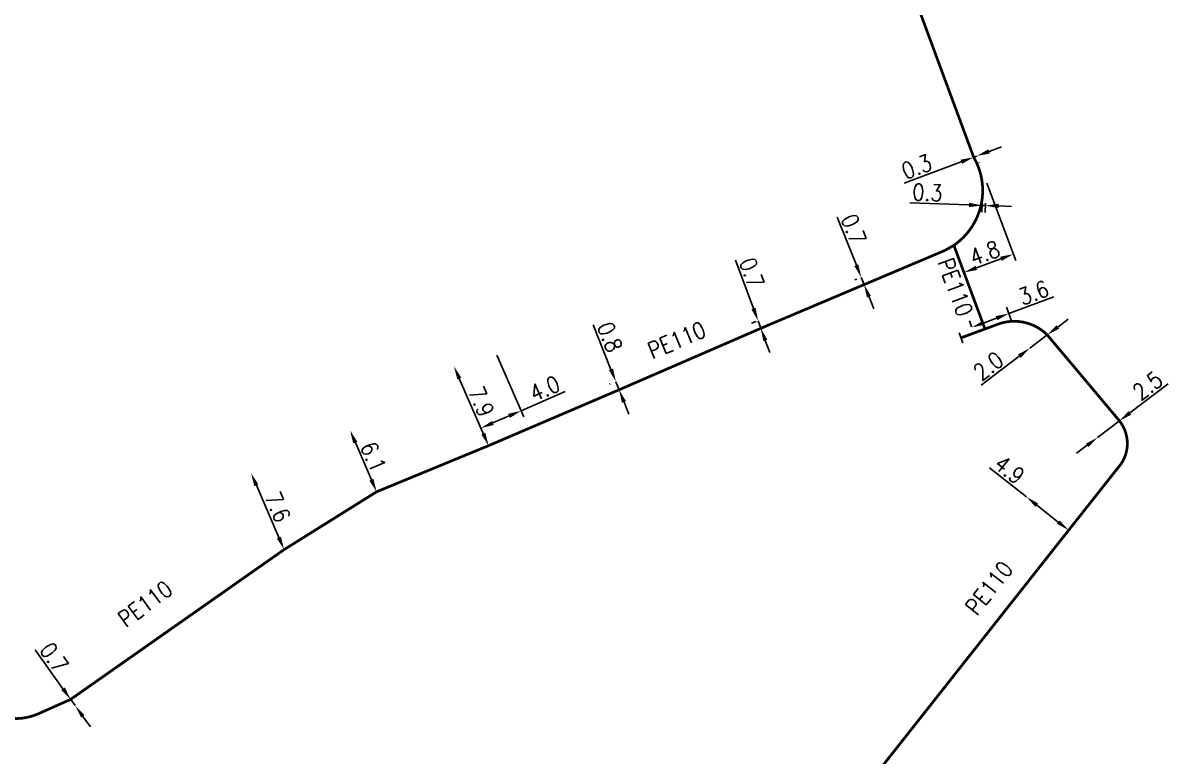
# Model space of a CAD drawing. Header units: millimetres. Extents: x 107995 to 109002, y 120994 to 122000.
# Drawn here: x 108661.4 to 108765.9, y 121604.5 to 121671.4 of the extents above; entities that cross this region are included whole.
import ezdxf
from ezdxf.enums import TextEntityAlignment as Align

# ---------------------------------------------------------------- set-up
doc = ezdxf.new("R2010")
doc.units = ezdxf.units.MM
doc.header["$PDMODE"] = 34
doc.linetypes.add('L_25_PE', pattern=[2000, 1000, 1000])
doc.layers.get('0').update_dxf_attribs({"linetype": 'CONTINUOUS'})
doc.layers.get('DEFPOINTS').update_dxf_attribs({"linetype": 'CONTINUOUS'})
doc.layers.add('L_150', color=1, linetype='CONTINUOUS')
doc.layers.add('L_340', color=7, linetype='CONTINUOUS')
doc.styles.add('G_ROMANS', font='ROMANS.SHX', dxfattribs={"width": 0.75})
doc.styles.get("Standard").update_dxf_attribs({"font": 'romans.shx', "width": 0.85})
doc.dimstyles.get("Standard").update_dxf_attribs({"dimtxt": 1.5, "dimasz": 1.2, "dimexe": 0.625, "dimexo": 0.625, "dimgap": 0.25, "dimtad": 1, "dimdec": 1, "dimzin": 0, "dimdsep": 46, "dimtxsty": 'Standard', "dimcen": -0.5, "dimadec": 0, "dimazin": 0, "dimtfac": 1, "dimtdec": 1, "dimtmove": 0, "dimatfit": 3, "dimfxl": 0, "dimtolj": 1, "dimtzin": 0, "dimarcsym": 0})

# ---------------------------------------------------------------- blocks, each defined once
blk = doc.blocks.new('*D130')
at = {"layer": 'DEFPOINTS', "color": 0, "linetype": 'Continuous', "transparency": 16777216}
for p in [(108748.42, 121659.28), (108748.43, 121659.26), (108748.14, 121659.17)]:
    blk.add_point(p, dxfattribs=at)
at = {"layer": 'L_150', "color": 0, "linetype": 'Continuous', "lineweight": -2, "transparency": 16777216}
for p, q in [((108748.43, 121659.26), (108748.15, 121659.15)), ((108749.55, 121659.68), (108750.68, 121660.1)), ((108747.02, 121658.74), (108741.81, 121656.79)), ((108748.36, 121658.59), (108748.37, 121658.57)), ((108748.64, 121658.69), (108748.65, 121658.67))]:
    blk.add_line(p, q, dxfattribs=at)
at = {"layer": 'L_150', "color": 0, "linetype": 'Continuous', "transparency": 16777216}
for points in [[(108749.48, 121659.87), (108749.62, 121659.49), (108748.43, 121659.26)], [(108746.95, 121658.92), (108747.09, 121658.55), (108748.15, 121659.15)]]:
    blk.add_solid(points, dxfattribs=at)
at = {"layer": 'L_150', "color": 0, "linetype": 'Continuous', "transparency": 16777216, "insert": (108742.95, 121658.28), "char_height": 1.5, "attachment_point": 5, "rotation": 20.471}
blk.add_mtext('\\A1;0.3', dxfattribs=at)
blk = doc.blocks.new('*D132')
at = {"layer": 'DEFPOINTS', "color": 0, "linetype": 'Continuous', "transparency": 16777216}
for p in [(108748.95, 121655.59), (108749.25, 121655.58), (108749.21, 121654.74)]:
    blk.add_point(p, dxfattribs=at)
at = {"layer": 'L_150', "color": 0, "linetype": 'Continuous', "lineweight": -2, "transparency": 16777216}
for p, q in [((108747.72, 121654.79), (108742.31, 121654.99)), ((108748.92, 121654.96), (108748.89, 121654.13)), ((108749.21, 121654.74), (108748.92, 121654.75)), ((108749.22, 121654.95), (108749.19, 121654.11)), ((108750.41, 121654.7), (108751.61, 121654.65))]:
    blk.add_line(p, q, dxfattribs=at)
at = {"layer": 'L_150', "color": 0, "linetype": 'Continuous', "transparency": 16777216}
for points in [[(108747.72, 121654.99), (108747.71, 121654.59), (108748.92, 121654.75)], [(108750.42, 121654.9), (108750.41, 121654.5), (108749.21, 121654.74)]]:
    blk.add_solid(points, dxfattribs=at)
at = {"layer": 'L_150', "color": 0, "linetype": 'Continuous', "transparency": 16777216, "insert": (108743.93, 121655.93), "char_height": 1.5, "attachment_point": 5, "rotation": 357.9246}
blk.add_mtext('\\A1;0.3', dxfattribs=at)
blk = doc.blocks.new('*D140')
at = {"layer": 'DEFPOINTS', "color": 0, "linetype": 'Continuous', "transparency": 16777216}
for p in [(108737.89, 121648.18), (108738.08, 121648.25), (108738.34, 121647.6)]:
    blk.add_point(p, dxfattribs=at)
at = {"layer": 'L_150', "color": 0, "linetype": 'Continuous', "lineweight": -2, "transparency": 16777216}
for p, q in [((108737.45, 121649.29), (108735.7, 121653.68)), ((108737.5, 121648.02), (108737.31, 121647.95)), ((108738.15, 121647.53), (108737.89, 121648.18)), ((108737.76, 121647.37), (108737.57, 121647.3)), ((108738.6, 121646.41), (108739.04, 121645.3))]:
    blk.add_line(p, q, dxfattribs=at)
at = {"layer": 'L_150', "color": 0, "linetype": 'Continuous', "transparency": 16777216}
for points in [[(108737.63, 121649.37), (108737.26, 121649.22), (108737.89, 121648.18)], [(108738.78, 121646.49), (108738.41, 121646.34), (108738.15, 121647.53)]]:
    blk.add_solid(points, dxfattribs=at)
at = {"layer": 'L_150', "color": 0, "linetype": 'Continuous', "transparency": 16777216, "insert": (108737.21, 121652.58), "char_height": 1.5, "attachment_point": 5, "rotation": 291.7423}
blk.add_mtext('\\A1;0.7', dxfattribs=at)
blk = doc.blocks.new('*D141')
at = {"layer": 'DEFPOINTS', "color": 0, "linetype": 'Continuous', "transparency": 16777216}
for p in [(108728.48, 121644.21), (108728.87, 121644.36), (108729.12, 121643.7)]:
    blk.add_point(p, dxfattribs=at)
at = {"layer": 'L_150', "color": 0, "linetype": 'Continuous', "lineweight": -2, "transparency": 16777216}
for p, q in [((108728.06, 121645.34), (108726.42, 121649.74)), ((108728.29, 121644.14), (108727.89, 121643.99)), ((108728.72, 121643.56), (108728.48, 121644.21)), ((108728.53, 121643.48), (108728.14, 121643.34)), ((108729.14, 121642.43), (108729.56, 121641.31))]:
    blk.add_line(p, q, dxfattribs=at)
at = {"layer": 'L_150', "color": 0, "linetype": 'Continuous', "transparency": 16777216}
for points in [[(108728.25, 121645.41), (108727.87, 121645.27), (108728.48, 121644.21)], [(108729.33, 121642.5), (108728.96, 121642.36), (108728.72, 121643.56)]]:
    blk.add_solid(points, dxfattribs=at)
at = {"layer": 'L_150', "color": 0, "linetype": 'Continuous', "transparency": 16777216, "insert": (108727.91, 121648.6), "char_height": 1.5, "attachment_point": 5, "rotation": 290.471}
blk.add_mtext('\\A1;0.7', dxfattribs=at)
blk = doc.blocks.new('*D142')
at = {"layer": 'DEFPOINTS', "color": 0, "linetype": 'Continuous', "transparency": 16777216}
for p in [(108715.51, 121638.66), (108715.57, 121638.69), (108715.87, 121637.95)]:
    blk.add_point(p, dxfattribs=at)
at = {"layer": 'L_150', "color": 0, "linetype": 'Continuous', "lineweight": -2, "transparency": 16777216}
for p, q in [((108715.06, 121639.78), (108713.44, 121643.84)), ((108714.99, 121638.46), (108714.93, 121638.43)), ((108715.8, 121637.92), (108715.51, 121638.66)), ((108715.29, 121637.71), (108715.22, 121637.69)), ((108716.25, 121636.8), (108716.69, 121635.69))]:
    blk.add_line(p, q, dxfattribs=at)
at = {"layer": 'L_150', "color": 0, "linetype": 'Continuous', "transparency": 16777216}
for points in [[(108715.25, 121639.85), (108714.88, 121639.7), (108715.51, 121638.66)], [(108716.43, 121636.88), (108716.06, 121636.73), (108715.8, 121637.92)]]:
    blk.add_solid(points, dxfattribs=at)
at = {"layer": 'L_150', "color": 0, "linetype": 'Continuous', "transparency": 16777216, "insert": (108714.96, 121642.73), "char_height": 1.5, "attachment_point": 5, "rotation": 291.7423}
blk.add_mtext('\\A1;0.8', dxfattribs=at)
blk = doc.blocks.new('*D143')
at = {"layer": 'DEFPOINTS', "color": 0, "linetype": 'Continuous', "transparency": 16777216}
for p in [(108700.74, 121640.06), (108700.74, 121640.06), (108703.89, 121632.82)]:
    blk.add_point(p, dxfattribs=at)
at = {"layer": 'L_150', "color": 0, "linetype": 'Continuous', "lineweight": -2, "transparency": 16777216}
blk.add_line((108703.41, 121633.92), (108701.22, 121638.96), dxfattribs=at)
at = {"layer": 'L_150', "color": 0, "linetype": 'Continuous', "transparency": 16777216}
for points in [[(108701.4, 121639.04), (108701.04, 121638.88), (108700.74, 121640.06)], [(108703.6, 121634), (108703.23, 121633.84), (108703.89, 121632.82)]]:
    blk.add_solid(points, dxfattribs=at)
at = {"layer": 'L_150', "color": 0, "linetype": 'Continuous', "transparency": 16777216, "insert": (108703.23, 121636.84), "char_height": 1.5, "attachment_point": 5, "rotation": 293.5266}
blk.add_mtext('\\A1;7.9', dxfattribs=at)
blk = doc.blocks.new('*D216')
at = {"layer": 'DEFPOINTS', "color": 0, "linetype": 'Continuous', "transparency": 16777216}
for p in [(108691.26, 121634.21), (108691.26, 121634.21), (108693.68, 121628.61)]:
    blk.add_point(p, dxfattribs=at)
at = {"layer": 'L_150', "color": 0, "linetype": 'Continuous', "lineweight": -2, "transparency": 16777216}
blk.add_line((108693.2, 121629.71), (108691.74, 121633.11), dxfattribs=at)
at = {"layer": 'L_150', "color": 0, "linetype": 'Continuous', "transparency": 16777216}
for points in [[(108691.92, 121633.18), (108691.55, 121633.03), (108691.26, 121634.21)], [(108693.39, 121629.79), (108693.02, 121629.63), (108693.68, 121628.61)]]:
    blk.add_solid(points, dxfattribs=at)
at = {"layer": 'L_150', "color": 0, "linetype": 'Continuous', "transparency": 16777216, "insert": (108693.39, 121631.8), "char_height": 1.5, "attachment_point": 5, "rotation": 293.3505}
blk.add_mtext('\\A1;6.1', dxfattribs=at)
blk = doc.blocks.new('*D217')
at = {"layer": 'DEFPOINTS', "color": 0, "linetype": 'Continuous', "transparency": 16777216}
for p in [(108682.23, 121630.31), (108682.23, 121630.31), (108685.24, 121623.33)]:
    blk.add_point(p, dxfattribs=at)
at = {"layer": 'L_150', "color": 0, "linetype": 'Continuous', "lineweight": -2, "transparency": 16777216}
blk.add_line((108684.77, 121624.43), (108682.71, 121629.21), dxfattribs=at)
at = {"layer": 'L_150', "color": 0, "linetype": 'Continuous', "transparency": 16777216}
for points in [[(108682.89, 121629.29), (108682.52, 121629.13), (108682.23, 121630.31)], [(108684.95, 121624.51), (108684.58, 121624.35), (108685.24, 121623.33)]]:
    blk.add_solid(points, dxfattribs=at)
at = {"layer": 'L_150', "color": 0, "linetype": 'Continuous', "transparency": 16777216, "insert": (108684.66, 121627.22), "char_height": 1.5, "attachment_point": 5, "rotation": 293.3505}
blk.add_mtext('\\A1;7.6', dxfattribs=at)
blk = doc.blocks.new('*D218')
at = {"layer": 'DEFPOINTS', "color": 0, "linetype": 'Continuous', "transparency": 16777216}
for p in [(108665.77, 121609.66), (108666.18, 121609.09), (108666.18, 121609.09)]:
    blk.add_point(p, dxfattribs=at)
at = {"layer": 'L_150', "color": 0, "linetype": 'Continuous', "lineweight": -2, "transparency": 16777216}
for p, q in [((108665.07, 121610.63), (108662.53, 121614.19)), ((108666.18, 121609.09), (108665.77, 121609.66)), ((108666.88, 121608.11), (108667.58, 121607.14))]:
    blk.add_line(p, q, dxfattribs=at)
at = {"layer": 'L_150', "color": 0, "linetype": 'Continuous', "transparency": 16777216}
for points in [[(108665.24, 121610.75), (108664.91, 121610.52), (108665.77, 121609.66)], [(108667.04, 121608.23), (108666.72, 121608), (108666.18, 121609.09)]]:
    blk.add_solid(points, dxfattribs=at)
at = {"layer": 'L_150', "color": 0, "linetype": 'Continuous', "transparency": 16777216, "insert": (108664.26, 121613.48), "char_height": 1.5, "attachment_point": 5, "rotation": 305.6145}
blk.add_mtext('\\A1;0.7', dxfattribs=at)
blk = doc.blocks.new('*D238')
at = {"layer": 'DEFPOINTS', "color": 0, "linetype": 'Continuous', "transparency": 16777216}
for p in [(108704.41, 121641.65), (108703.19, 121634.42), (108703.89, 121632.82)]:
    blk.add_point(p, dxfattribs=at)
at = {"layer": 'L_150', "color": 0, "linetype": 'Continuous', "lineweight": -2, "transparency": 16777216}
for p, q in [((108704.66, 121641.08), (108707.11, 121635.44)), ((108706.86, 121636.01), (108710.87, 121637.76)), ((108704.29, 121634.9), (108705.76, 121635.54)), ((108703.64, 121633.39), (108702.95, 121634.99))]:
    blk.add_line(p, q, dxfattribs=at)
at = {"layer": 'L_150', "color": 0, "linetype": 'Continuous', "transparency": 16777216}
for points in [[(108705.68, 121635.72), (108705.84, 121635.35), (108706.86, 121636.01)], [(108704.22, 121635.08), (108704.37, 121634.71), (108703.19, 121634.42)]]:
    blk.add_solid(points, dxfattribs=at)
at = {"layer": 'L_150', "color": 0, "linetype": 'Continuous', "transparency": 16777216, "insert": (108709.02, 121638.04), "char_height": 1.5, "attachment_point": 5, "rotation": 23.5266}
blk.add_mtext('\\A1;4.0', dxfattribs=at)
blk = doc.blocks.new('*D708')
at = {"layer": 'DEFPOINTS', "color": 0, "linetype": 'Continuous', "transparency": 16777216}
for p in [(108749.13, 121657.36), (108746.34, 121651.11), (108751.76, 121650.3)]:
    blk.add_point(p, dxfattribs=at)
at = {"layer": 'L_150', "color": 0, "linetype": 'Continuous', "lineweight": -2, "transparency": 16777216}
for p, q in [((108749.35, 121656.78), (108751.98, 121649.71)), ((108746.55, 121650.53), (108747.48, 121648.04)), ((108748.39, 121649.04), (108750.64, 121649.88))]:
    blk.add_line(p, q, dxfattribs=at)
at = {"layer": 'L_150', "color": 0, "linetype": 'Continuous', "transparency": 16777216}
for points in [[(108750.57, 121650.07), (108750.7, 121649.69), (108751.76, 121650.3)], [(108748.32, 121649.23), (108748.46, 121648.86), (108747.26, 121648.63)]]:
    blk.add_solid(points, dxfattribs=at)
at = {"layer": 'L_150', "color": 0, "linetype": 'Continuous', "transparency": 16777216, "insert": (108749.16, 121650.4), "char_height": 1.5, "attachment_point": 5, "rotation": 20.3855}
blk.add_mtext('\\A1;4.8', dxfattribs=at)
blk = doc.blocks.new('*D711')
at = {"layer": 'DEFPOINTS', "color": 0, "linetype": 'Continuous', "transparency": 16777216}
for p in [(108751.35, 121644.88), (108751.81, 121643.64), (108748.17, 121643.1)]:
    blk.add_point(p, dxfattribs=at)
at = {"layer": 'L_340', "color": 0, "linetype": 'Continuous', "lineweight": -2, "transparency": 16777216}
for p, q in [((108751.35, 121644.88), (108755.45, 121646.4)), ((108751.6, 121644.22), (108751.13, 121645.46)), ((108747.95, 121643.68), (108747.76, 121644.21)), ((108749.1, 121644.04), (108750.23, 121644.46))]:
    blk.add_line(p, q, dxfattribs=at)
at = {"layer": 'L_340', "color": 0, "linetype": 'Continuous', "transparency": 16777216}
for points in [[(108750.16, 121644.65), (108750.3, 121644.27), (108751.35, 121644.88)], [(108749.03, 121644.23), (108749.17, 121643.85), (108747.98, 121643.62)]]:
    blk.add_solid(points, dxfattribs=at)
at = {"layer": 'L_340', "color": 0, "linetype": 'Continuous', "transparency": 16777216, "insert": (108753.62, 121646.78), "char_height": 1.5, "attachment_point": 5, "rotation": 20.3855}
blk.add_mtext('\\A1;3.6', dxfattribs=at)
blk = doc.blocks.new('*D712')
at = {"layer": 'DEFPOINTS', "color": 0, "linetype": 'Continuous', "transparency": 16777216}
for p in [(108754.86, 121642.93), (108753.27, 121641.72), (108753.27, 121641.72)]:
    blk.add_point(p, dxfattribs=at)
at = {"layer": 'L_150', "color": 0, "linetype": 'Continuous', "lineweight": -2, "transparency": 16777216}
for p, q in [((108755.82, 121643.65), (108756.77, 121644.38)), ((108754.86, 121642.93), (108753.27, 121641.72)), ((108752.31, 121640.99), (108748.83, 121638.35))]:
    blk.add_line(p, q, dxfattribs=at)
at = {"layer": 'L_150', "color": 0, "linetype": 'Continuous', "transparency": 16777216}
for points in [[(108755.7, 121643.81), (108755.94, 121643.49), (108754.86, 121642.93)], [(108752.19, 121641.15), (108752.43, 121640.83), (108753.27, 121641.72)]]:
    blk.add_solid(points, dxfattribs=at)
at = {"layer": 'L_150', "color": 0, "linetype": 'Continuous', "transparency": 16777216, "insert": (108749.49, 121640.1), "char_height": 1.5, "attachment_point": 5, "rotation": 37.2037}
blk.add_mtext('\\A1;2.0', dxfattribs=at)
blk = doc.blocks.new('*D713')
at = {"layer": 'DEFPOINTS', "color": 0, "linetype": 'Continuous', "transparency": 16777216}
for p in [(108761.45, 121635.08), (108759.45, 121633.57), (108759.45, 121633.57)]:
    blk.add_point(p, dxfattribs=at)
at = {"layer": 'L_150', "color": 0, "linetype": 'Continuous', "lineweight": -2, "transparency": 16777216}
for p, q in [((108762.4, 121635.81), (108765.88, 121638.45)), ((108759.45, 121633.57), (108761.45, 121635.08)), ((108758.5, 121632.85), (108757.54, 121632.12))]:
    blk.add_line(p, q, dxfattribs=at)
at = {"layer": 'L_150', "color": 0, "linetype": 'Continuous', "transparency": 16777216}
for points in [[(108762.28, 121635.97), (108762.52, 121635.65), (108761.45, 121635.08)], [(108758.38, 121633), (108758.62, 121632.69), (108759.45, 121633.57)]]:
    blk.add_solid(points, dxfattribs=at)
at = {"layer": 'L_150', "color": 0, "linetype": 'Continuous', "transparency": 16777216, "insert": (108764.02, 121638.29), "char_height": 1.5, "attachment_point": 5, "rotation": 37.2037}
blk.add_mtext('\\A1;2.5', dxfattribs=at)
blk = doc.blocks.new('*D714')
at = {"layer": 'DEFPOINTS', "color": 0, "linetype": 'Continuous', "transparency": 16777216}
for p in [(108752.97, 121628.14), (108752.97, 121628.14), (108756.81, 121625.1)]:
    blk.add_point(p, dxfattribs=at)
at = {"layer": 'L_150', "color": 0, "linetype": 'Continuous', "lineweight": -2, "transparency": 16777216}
for p, q in [((108752.97, 121628.14), (108749.58, 121630.81)), ((108755.87, 121625.84), (108753.91, 121627.39))]:
    blk.add_line(p, q, dxfattribs=at)
at = {"layer": 'L_150', "color": 0, "linetype": 'Continuous', "transparency": 16777216}
for points in [[(108754.03, 121627.55), (108753.78, 121627.24), (108752.97, 121628.14)], [(108755.99, 121626), (108755.75, 121625.69), (108756.81, 121625.1)]]:
    blk.add_solid(points, dxfattribs=at)
at = {"layer": 'L_150', "color": 0, "linetype": 'Continuous', "transparency": 16777216, "insert": (108751.42, 121630.63), "char_height": 1.5, "attachment_point": 5, "rotation": 321.7138}
blk.add_mtext('\\A1;4.9', dxfattribs=at)
blk = doc.blocks.new('L_340_07')
at = {"color": 0, "linetype": 'Continuous', "const_width": 0.25, "flags": 128}
blk.add_lwpolyline([(0, 0), (1.25, 0)], dxfattribs=at)
at = {"color": 0, "linetype": 'Continuous', "flags": 128}
blk.add_lwpolyline([(1.25, -0.5), (1.25, 0.5)], dxfattribs=at)
at = {"color": 0, "linetype": 'Continuous', "style": 'G_ROMANS', "width": 0.75, "flags": 3}
for tag, p in [('DEF_LEG', (0.72, -3.47)), ('DEF_COUP', (0.72, -5.97)), ('DEF_TYPE', (0.72, -8.47))]:
    blk.add_attdef(tag, text='', height=1.2, dxfattribs=at).set_placement(p, align=Align.MIDDLE)

msp = doc.modelspace()

# ---------------------------------------------------------------- linework, layer by layer
at = {"layer": 'L_150', "linetype": 'L_25_PE', "flags": 128}
for points in [[(108713.21, 121749.15, 0.25, 0.25, 0), (108716.83, 121742.73, 0.25, 0.25, 0), (108718.81, 121737.82, 0.25, 0.25, 0), (108721.32, 121731.6, 0.25, 0.25, 0), (108721.91, 121730.01, 0.25, 0.25, 0), (108735.84, 121692.43, 0.25, 0.25, 0), (108748.14, 121659.17, 0.25, 0.25, -0.393361), (108746.34, 121651.11, 0.25, 0.25, 0), (108745.52, 121650.64, 0.25, 0.25, 0), (108738.34, 121647.6, 0.25, 0.25, 0), (108729.12, 121643.7, 0.25, 0.25, 0), (108715.87, 121637.95, 0.25, 0.25, 0), (108703.89, 121632.82, 0.25, 0.25, 0), (108693.68, 121628.61, 0.25, 0.25, 0), (108685.24, 121623.33, 0.25, 0.25, 0), (108665.77, 121609.66, 0.25, 0.25, 0), (108662.81, 121608.34, 0.25, 0.25, -0.196399), (108658.93, 121608.24, 0.25, 0.25, -0.251762), (108655.94, 121611.66, 0.25, 0.25, 0), (108655.56, 121613.34, 0, 0, 0)], [(108748.17, 121643.1, 0.25, 0.25, 0), (108749.18, 121643.47, 0.25, 0.25, 0), (108750.26, 121643.87, 0.25, 0.25, -0.299019), (108754.86, 121642.93, 0.25, 0.25, 0), (108754.86, 121642.93, 0.25, 0.25, 0), (108761.45, 121635.08, 0.25, 0.25, 0), (108761.45, 121635.08, 0.25, 0.25, -0.322498), (108761.62, 121631.19, 0.25, 0.25, 0), (108759.26, 121628.2, 0.25, 0.25, 0), (108756.81, 121625.1, 0.25, 0.25, 0), (108735.65, 121598.29, 0.25, 0.25, 0), (108745.53, 121590.5, 0, 0, 0)]]:
    msp.add_lwpolyline(points, format="xyseb", dxfattribs=at)
at = {"layer": 'L_150', "linetype": 'L_25_PE', "const_width": 0.25, "flags": 128}
msp.add_lwpolyline([(108746.34, 121651.11), (108749.18, 121643.47)], dxfattribs=at)

# ---------------------------------------------------------------- block references
at = {"layer": 'L_340', "rotation": 200.3855368185937}
msp.add_blockref('L_340_07', (108748.17, 121643.1), dxfattribs=at)

# ---------------------------------------------------------------- texts
at = {"layer": 'L_150', "linetype": 'Continuous', "width": 0.85}
for rotation, p in [(290.3855, (108744.82, 121649.59)), (51.7138, (108748.45, 121617.22))]:
    msp.add_text('PE110', height=1.5, rotation=rotation, dxfattribs=at).set_placement(p)
for rotation, p in [(22.9525, (108721.06, 121642.46)), (36.5155, (108672.57, 121618.38))]:
    msp.add_text('PE110', height=1.5, rotation=rotation, dxfattribs=at).set_placement(p, align=Align.MIDDLE)

# ---------------------------------------------------------------- dimensions: what is measured, and where the dimension line sits
at = {"layer": 'L_150', "linetype": 'Continuous'}
for base, p1, p2, angle, override, picture, middle, dimtype in [((108748.43, 121659.26), (108748.14, 121659.17), (108748.42, 121659.28), 20.471, {"dimdec": 1}, '*D130', (108743.3, 121657.34), 161), ((108749.21, 121654.74), (108748.95, 121655.59), (108749.25, 121655.58), 357.9246, {"dimdec": 1}, '*D132', (108743.9, 121654.93), 161), ((108737.89, 121648.18), (108738.34, 121647.6), (108738.08, 121648.25), 111.7423, {"dimdec": 1}, '*D140', (108736.29, 121652.21), 161), ((108728.48, 121644.21), (108729.12, 121643.7), (108728.87, 121644.36), 110.471, {"dimdec": 1}, '*D141', (108726.97, 121648.25), 161), ((108715.51, 121638.66), (108715.87, 121637.95), (108715.57, 121638.69), 111.7423, {"dimdec": 1}, '*D142', (108714.03, 121642.36), 161), ((108759.45, 121633.57), (108761.45, 121635.08), (108759.45, 121633.57), 37.2037, {"dimtmove": 0}, '*D713', (108764.62, 121637.49), 160)]:
    dim = msp.add_linear_dim(base=base, p1=p1, p2=p2, angle=angle, dimstyle='Standard', override=override, dxfattribs=at)
    dim.commit()
    dim.dimension.update_dxf_attribs({"geometry": picture, "text_midpoint": middle, "dimtype": dimtype})
for base, p1, p2, angle, picture, middle, dimtype in [((108751.76, 121650.3), (108746.34, 121651.11), (108749.13, 121657.36), 200.3855, '*D708', (108749.51, 121649.46), 160), ((108753.27, 121641.72), (108754.86, 121642.93), (108753.27, 121641.72), 37.2037, '*D712', (108750.1, 121639.31), 160), ((108703.19, 121634.42), (108704.41, 121641.65), (108703.89, 121632.82), 203.5266, '*D238', (108709.42, 121637.13), 160), ((108691.26, 121634.21), (108693.68, 121628.61), (108691.26, 121634.21), 113.3505, '*D216', (108692.47, 121631.41), 161), ((108752.97, 121628.14), (108756.81, 121625.1), (108752.97, 121628.14), 321.7138, '*D714', (108750.8, 121629.84), 160), ((108682.23, 121630.31), (108685.24, 121623.33), (108682.23, 121630.31), 113.3505, '*D217', (108683.74, 121626.82), 161), ((108666.18, 121609.09), (108665.77, 121609.66), (108666.18, 121609.09), 305.6145, '*D218', (108663.45, 121612.9), 161)]:
    dim = msp.add_linear_dim(base=base, p1=p1, p2=p2, angle=angle, dimstyle='Standard', dxfattribs=at)
    dim.commit()
    dim.dimension.update_dxf_attribs({"geometry": picture, "text_midpoint": middle, "dimtype": dimtype})
dim = msp.add_linear_dim(base=(108700.74, 121640.06), p1=(108703.89, 121632.82), p2=(108700.74, 121640.06), angle=113.5266, text='7.9', dimstyle='Standard', override={"dimdec": 1}, dxfattribs=at)
dim.commit()
dim.dimension.update_dxf_attribs({"geometry": '*D143', "text_midpoint": (108702.32, 121636.44), "dimtype": 161})
at = {"layer": 'L_340', "linetype": 'Continuous'}
dim = msp.add_linear_dim(base=(108751.35, 121644.88), p1=(108748.17, 121643.1), p2=(108751.81, 121643.64), angle=200.3855, dimstyle='Standard', dxfattribs=at)
dim.commit()
dim.dimension.update_dxf_attribs({"geometry": '*D711', "text_midpoint": (108753.96, 121645.85), "dimtype": 160})

doc.saveas('drawing.dxf')
